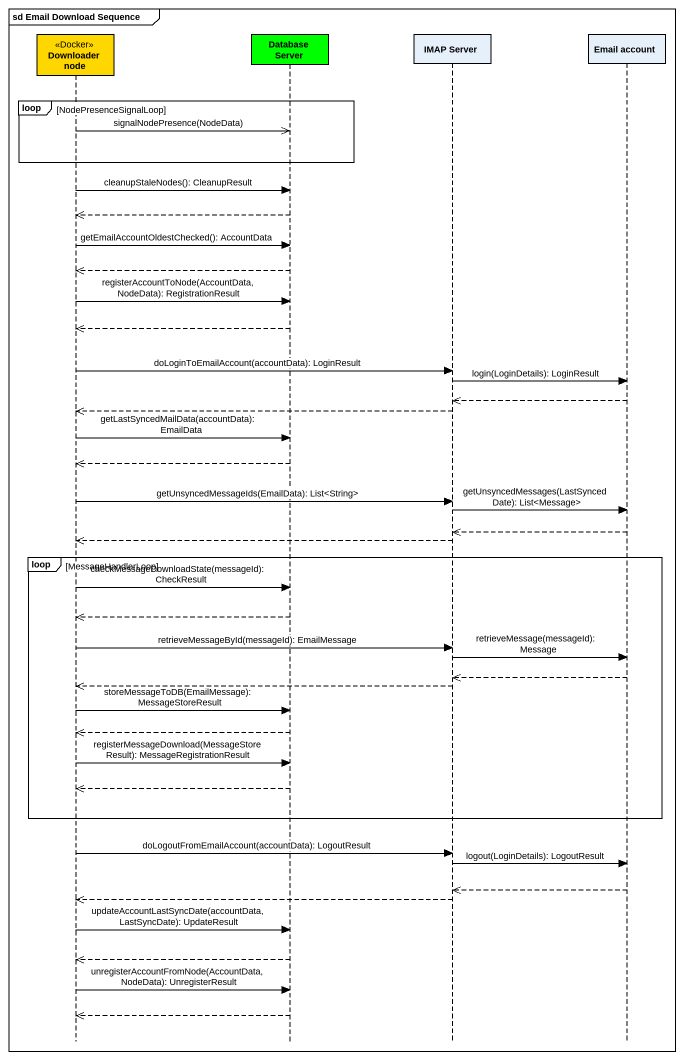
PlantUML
@startuml
mainframe sd Email Download Sequence
hide footbox
participant "Downloader node" as Downloader_node <<Docker>> #FFD700
participant "Database Server" as Database_Server #00FF00
participant "IMAP Server" as IMAP_Server
participant "Email account" as Email_account

loop NodePresenceSignalLoop
  Downloader_node ->> Database_Server : signalNodePresence(NodeData)
end
Downloader_node -> Database_Server : cleanupStaleNodes(): CleanupResult
Database_Server -->> Downloader_node
Downloader_node -> Database_Server : getEmailAccountOldestChecked(): AccountData
Database_Server -->> Downloader_node
Downloader_node -> Database_Server : registerAccountToNode(AccountData, NodeData): RegistrationResult
Database_Server -->> Downloader_node
Downloader_node -> IMAP_Server : doLoginToEmailAccount(accountData): LoginResult
IMAP_Server -> Email_account : login(LoginDetails): LoginResult
Email_account -->> IMAP_Server
IMAP_Server -->> Downloader_node
Downloader_node -> Database_Server : getLastSyncedMailData(accountData): EmailData
Database_Server -->> Downloader_node
Downloader_node -> IMAP_Server : getUnsyncedMessageIds(EmailData): List<String>
IMAP_Server -> Email_account : getUnsyncedMessages(LastSyncedDate): List<Message>
Email_account -->> IMAP_Server
IMAP_Server -->> Downloader_node
loop MessageHandlerLoop
  Downloader_node -> Database_Server : checkMessageDownloadState(messageId): CheckResult
  Database_Server -->> Downloader_node
  Downloader_node -> IMAP_Server : retrieveMessageById(messageId): EmailMessage
  IMAP_Server -> Email_account : retrieveMessage(messageId): Message
  Email_account -->> IMAP_Server
  IMAP_Server -->> Downloader_node
  Downloader_node -> Database_Server : storeMessageToDB(EmailMessage): MessageStoreResult
  Database_Server -->> Downloader_node
  Downloader_node -> Database_Server : registerMessageDownload(MessageStoreResult): MessageRegistrationResult
  Database_Server -->> Downloader_node
end
Downloader_node -> IMAP_Server : doLogoutFromEmailAccount(accountData): LogoutResult
IMAP_Server -> Email_account : logout(LoginDetails): LogoutResult
Email_account -->> IMAP_Server
IMAP_Server -->> Downloader_node
Downloader_node -> Database_Server : updateAccountLastSyncDate(accountData, LastSyncDate): UpdateResult
Database_Server -->> Downloader_node
Downloader_node -> Database_Server : unregisterAccountFromNode(AccountData, NodeData): UnregisterResult
Database_Server -->> Downloader_node
@enduml
